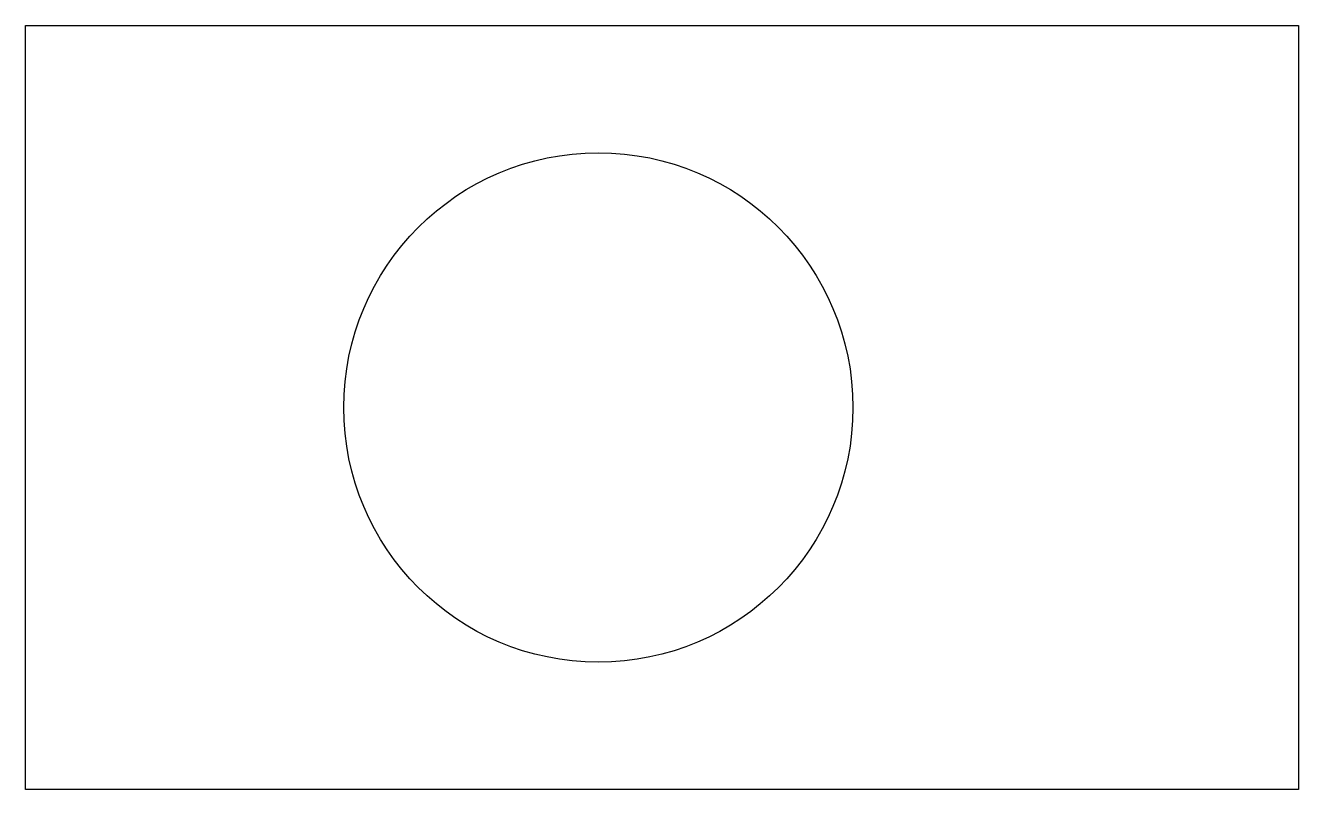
# Model space of a CAD drawing. Header units: inches. Extents: x 22.5 to 32.5, y 11.5 to 17.5.
import ezdxf

# ---------------------------------------------------------------- set-up
doc = ezdxf.new("R2010")
doc.units = ezdxf.units.IN
doc.header["$MEASUREMENT"] = 0

msp = doc.modelspace()

# ---------------------------------------------------------------- linework, layer by layer
for p, q in [((22.502, 17.476), (32.502, 17.476)), ((22.502, 11.476), (22.502, 17.476)), ((22.502, 17.476), (27.002, 17.476)), ((32.502, 17.476), (32.502, 11.476)), ((22.502, 11.476), (22.502, 14.476)), ((32.502, 11.476), (22.502, 11.476))]:
    msp.add_line(p, q)
msp.add_circle((27.002, 14.476), 2)
msp.add_circle((27.002, 14.476), 2)

doc.saveas('drawing.dxf')
